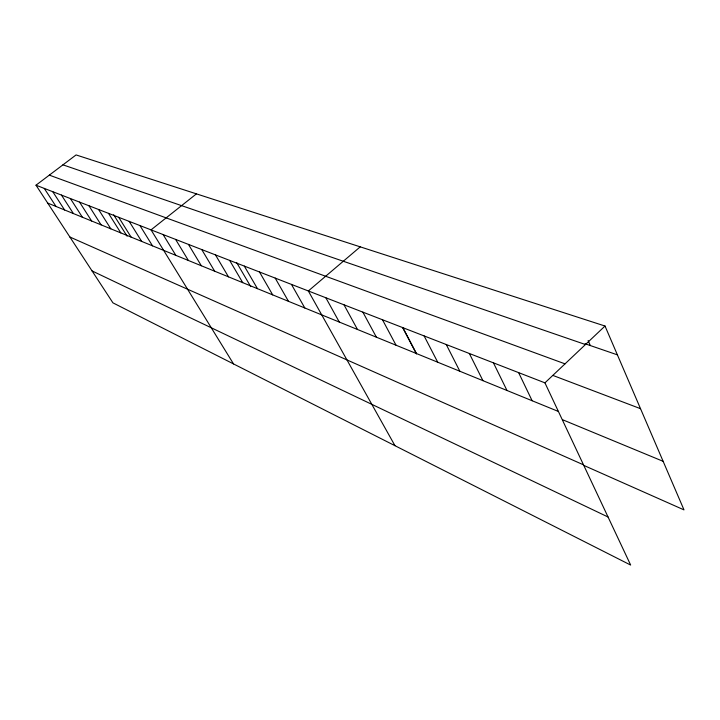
<?xml version="1.0" encoding="UTF-8"?>
<svg xmlns="http://www.w3.org/2000/svg" width="720" height="720" viewBox="0 0 720 720"><rect width="100%" height="100%" fill="white"/><g stroke="black" fill="none" stroke-linecap="round" stroke-linejoin="round"><path stroke-width="1.08" d="M605.016 326.034L76.077 154.926L36 185.193L544.941 382.851L605.016 326.034L684 509.886L584.289 465.624M360.234 246.852L308.34 290.961L394.974 445.698M196.425 193.86L151.038 229.869L233.523 363.924M585.162 343.782L617.391 354.852M62.946 164.835L585.45 344.529M49.329 175.131L565.029 363.852M552.897 375.426L640.521 408.681M47.691 203.067L558.405 411.462M562.752 419.805L663.138 461.322M69.876 237.006L583.515 464.841M92.052 270.918L608.049 517.005M36 185.193L112.932 302.85L630.666 565.074L544.941 382.851M44.28 188.406L56.043 206.478M52.758 191.7L64.602 209.97M61.461 195.084L73.386 213.552M70.389 198.549L82.386 217.224M79.551 202.104L91.629 220.995M88.947 205.758L101.106 224.865M98.604 209.511L110.835 228.834M108.522 213.354L120.834 232.911M113.652 214.776L127.089 236.178M118.71 217.314L131.103 237.105M129.186 221.382L141.66 241.407M139.959 225.567L152.505 245.835M163.125 234.567L175.833 255.357M175.599 239.409L188.379 260.478M188.46 244.404L201.321 265.752M201.744 249.561L214.677 271.206M215.46 254.889L228.474 276.84M229.644 260.397L242.73 282.654M236.727 262.701L250.731 286.623M244.314 266.094L257.463 288.666M259.488 271.989L272.7 294.885M275.193 278.091L288.477 301.32M291.465 284.409L304.812 307.98M325.836 297.756L339.282 322.047M343.998 304.812L357.489 329.481M362.871 312.138L376.398 337.194M382.482 319.761L396.045 345.213M402.57 327.447L416.484 353.952M402.885 327.681L416.466 353.547M424.125 335.934L437.724 362.214M446.265 344.529L459.855 371.25M469.35 353.493L482.931 380.664M493.443 362.853L506.997 390.483M518.616 372.627L532.134 400.743M588.114 340.506L590.346 345.564"/></g></svg>
